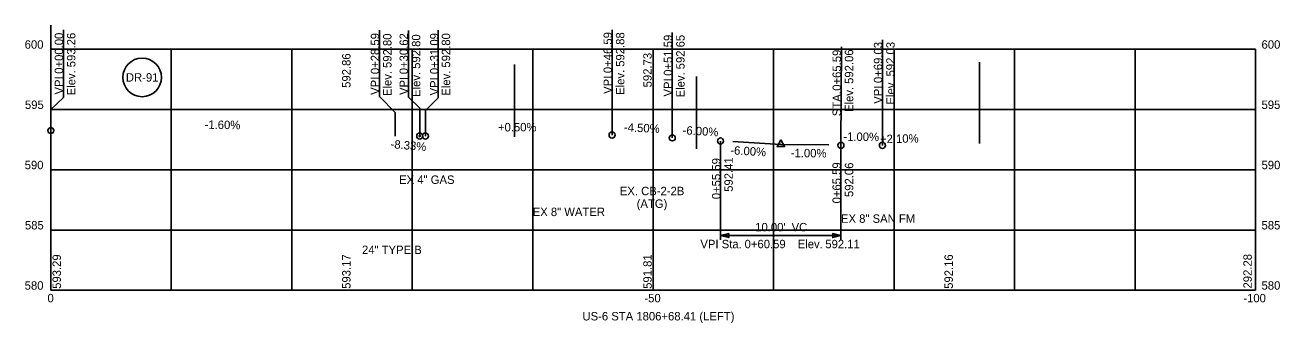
# Model space of a CAD drawing. Extents: x -2 to 102, y 577 to 602.
import ezdxf

# ---------------------------------------------------------------- set-up
doc = ezdxf.new("R2010")
doc.units = 0
for name, color, linetype in [('MD_P_DNC', 7, 'Continuous'), ('MD_P_Surface_Curb', 7, 'Continuous'), ('MD_P_Surface_Finished_Grade', 7, 'Continuous'), ('MD_P_Surface_Finished_Grade_Seeded', 7, 'Continuous'), ('PF_P_Grade_Line', 7, 'Continuous'), ('PF_P_Text', 7, 'Continuous'), ('PF_P_Text_Curve', 7, 'Continuous'), ('PF_P_Text_Strip_Grades_20', 7, 'Continuous'), ('RW_P_Esmt_SH', 7, 'Continuous'), ('RW_P_Esmt_TMP', 7, 'Continuous'), ('RW_X_Esmt_SH', 7, 'Continuous'), ('SC_Scratch1', 7, 'Continuous')]:
    doc.layers.add(name, color=color, linetype=linetype)

msp = doc.modelspace()

# ---------------------------------------------------------------- linework, layer by layer
at = {"layer": 'MD_P_DNC'}
msp.add_circle((7.58, 597.67), 1.6, dxfattribs=at)
at = {"layer": 'MD_P_Surface_Curb'}
for q in [(56.6, 592.35), (56.6, 592.35), (60.59, 592.11), (64.59, 592.07), (60.59, 592.11), (64.59, 592.07)]:
    msp.add_line((60.59, 592.11), q, dxfattribs=at)
msp.add_circle((60.59, 592.11), 0.025, dxfattribs=at)
msp.add_circle((60.59, 592.11), 0.025, dxfattribs=at)
msp.add_circle((60.59, 592.11), 0.025, dxfattribs=at)
msp.add_circle((60.59, 592.11), 0.025, dxfattribs=at)
at = {"layer": 'MD_P_Surface_Finished_Grade_Seeded'}
for p, q in [((0, 600), (100, 600)), ((0, 580), (0, 600)), ((10, 580), (10, 600)), ((20, 580), (20, 600)), ((30, 580), (30, 600)), ((40, 580), (40, 600)), ((50, 580), (50, 600)), ((60, 580), (60, 600)), ((70, 580), (70, 600)), ((80, 580), (80, 600)), ((90, 580), (90, 600)), ((100, 580), (100, 600)), ((0, 595), (100, 595)), ((0, 590), (100, 590)), ((0, 585), (100, 585)), ((0, 580), (100, 580))]:
    msp.add_line(p, q, dxfattribs=at)
at = {"layer": 'PF_P_Grade_Line'}
msp.add_circle((30.62, 592.8), 0.05, dxfattribs=at)
at = {"layer": 'PF_P_Text'}
msp.add_lwpolyline([(60.59, 592.48), (60.28, 591.93), (60.91, 591.93)], close=True, dxfattribs=at)
msp.add_lwpolyline([(60.59, 592.48), (60.28, 591.93), (60.91, 591.93)], close=True, dxfattribs=at)
at = {"layer": 'PF_P_Text_Curve'}
for p, q in [((55.59, 592.39), (55.59, 584.19)), ((65.59, 592.04), (65.59, 584.19)), ((55.59, 584.56), (55.59, 584.51)), ((55.59, 584.54), (65.59, 584.54)), ((65.59, 584.51), (65.59, 584.56))]:
    msp.add_line(p, q, dxfattribs=at)
for points in [[(55.59, 584.54), (56.27, 584.71), (56.27, 584.37)], [(65.59, 584.54), (64.91, 584.37), (64.91, 584.71)]]:
    msp.add_lwpolyline(points, close=True, dxfattribs=at)
for centre in [(55.59, 592.39), (65.59, 592.04)]:
    msp.add_circle(centre, 0.25, dxfattribs=at)
at = {"layer": 'RW_P_Esmt_SH'}
msp.add_line((53.6, 591.73), (53.6, 597.74), dxfattribs=at)
at = {"layer": 'RW_P_Esmt_TMP'}
msp.add_line((77.09, 592.19), (77.09, 598.94), dxfattribs=at)
at = {"layer": 'RW_X_Esmt_SH'}
msp.add_line((38.5, 592.73), (38.5, 598.74), dxfattribs=at)
at = {"layer": 'SC_Scratch1'}
for p, q in [((0, 593.26), (0, 602.01)), ((0, 593.26), (0, 602.01)), ((1.05, 601.63), (1.05, 596.01)), ((27.29, 601.58), (27.29, 596.09)), ((29.68, 601.55), (29.68, 596.03)), ((32.16, 601.59), (32.16, 595.97)), ((46.59, 592.88), (46.59, 601.63)), ((46.59, 592.88), (46.59, 601.63)), ((51.59, 592.65), (51.59, 601.4)), ((51.59, 592.65), (51.59, 601.4)), ((65.59, 592.06), (65.62, 600.2)), ((69.03, 592.03), (69.03, 600.78)), ((69.03, 592.03), (69.03, 600.78)), ((1.05, 596.01), (0, 595)), ((27.29, 596.09), (28.59, 594.75)), ((29.68, 596.03), (30.62, 595.11)), ((32.16, 595.97), (31.09, 594.91)), ((0, 595), (0, 593.25)), ((30.62, 595.11), (30.62, 592.8)), ((31.09, 594.91), (31.09, 592.8)), ((28.59, 594.75), (28.59, 592.8))]:
    msp.add_line(p, q, dxfattribs=at)
for centre, radius in [((0, 593.26), 0.25), ((0, 593.26), 0.25), ((0, 593.25), 0.239), ((30.62, 592.8), 0.25), ((31.09, 592.8), 0.25), ((46.59, 592.88), 0.25), ((46.59, 592.88), 0.25), ((51.59, 592.65), 0.25), ((51.59, 592.65), 0.25), ((69.03, 592.03), 0.25), ((69.03, 592.03), 0.25)]:
    msp.add_circle(centre, radius, dxfattribs=at)

# ---------------------------------------------------------------- texts
at = {"layer": 'MD_P_DNC'}
for s, p in [('DR-91', (6.23, 597.32)), ('EX 4" GAS', (28.91, 588.83)), ('EX. CB-2-2B ', (47.23, 587.89)), ('(ATG)', (48.63, 586.84)), ('EX 8" WATER', (40, 586.16)), ('EX 8" SAN FM', (65.59, 585.6)), ('24" TYPE B', (25.83, 583.01)), ('US-6 STA 1806+68.41 (LEFT)', (44.13, 577.5))]:
    msp.add_text(s, height=0.7, dxfattribs=at).set_placement(p)
for s, rotation, p in [('+2.10%', 1.2057, (68.84, 592.2)), ('593.29', 90, (0.84, 580.12)), ('593.17', 90, (24.88, 580.12)), ('591.81', 90, (49.88, 580.12)), ('592.16', 90, (74.88, 580.12)), ('292.28', 90, (99.69, 580.15))]:
    msp.add_text(s, height=0.7, rotation=rotation, dxfattribs=at).set_placement(p)
at = {"layer": 'MD_P_Surface_Curb'}
for s, rotation, p in [('-1.60%', 359.0833, (12.76, 593.41)), ('+0.50%', 0.2865, (37.12, 593.18)), ('-4.50%', 357.4234, (47.56, 593.19)), ('-6.00%', 356.5664, (52.43, 592.95)), ('-1.00%', 359.4271, (65.78, 592.41)), ('-8.33%', 355.2369, (28.18, 591.8)), ('-6.00%', 356.5664, (56.39, 591.29)), ('-1.00%', 359.4271, (61.42, 591.05))]:
    msp.add_text(s, height=0.7, rotation=rotation, dxfattribs=at).set_placement(p)
at = {"layer": 'MD_P_Surface_Finished_Grade'}
for s, p in [('600', (-2.17, 600.05)), ('600', (100.5, 600.05)), ('595', (-2.15, 595.05)), ('595', (100.5, 595.05)), ('590', (-2.17, 590.05)), ('590', (100.5, 590.05)), ('585', (-2.15, 585.05)), ('585', (100.5, 585.05)), ('580', (-2.17, 580.05)), ('580', (100.5, 580.05)), ('0', (-0.28, 579)), ('-50', (49.27, 579)), ('-100', (98.99, 579))]:
    msp.add_text(s, height=0.7, dxfattribs=at).set_placement(p)
at = {"layer": 'PF_P_Text_Curve'}
for s, p in [("10.00'", (58.47, 584.89)), (' VC', (61.23, 584.89)), ('VPI Sta. ', (53.92, 583.49)), ('0+60.59', (57.59, 583.49)), ('   Elev. ', (61.22, 583.49)), ('592.11', (64.29, 583.49))]:
    msp.add_text(s, height=0.7, dxfattribs=at).set_placement(p)
at = {"layer": 'PF_P_Text_Strip_Grades_20'}
for s, p in [('592.86', (24.88, 596.8)), ('592.73', (49.88, 596.84))]:
    msp.add_text(s, height=0.7, rotation=90, dxfattribs=at).set_placement(p)
at = {"layer": 'SC_Scratch1'}
for s, p in [('0+00.00', (1.02, 597.97)), ('593.26', (2.04, 598.51)), ('0+28.59', (27.26, 597.94)), ('592.80', (28.28, 598.45)), ('0+30.62', (29.65, 597.93)), ('592.80', (30.67, 598.38)), ('VPI 0+31.09', (32.18, 596.17)), ('592.80', (33.15, 598.48)), ('0+46.59', (46.58, 598.02)), ('592.88', (47.61, 598.55)), ('0+51.59', (51.58, 597.8)), ('592.65', (52.61, 598.34)), ('0+69.03', (69.02, 597.2)), ('592.03', (70.05, 597.75)), ('0+65.59', (65.59, 596.56)), ('592.06', (66.61, 597.13)), ('Elev. ', (2.04, 596.18)), ('Elev. ', (28.28, 596.12)), ('Elev. ', (30.67, 596.05)), ('Elev. ', (33.15, 596.15)), ('Elev. ', (47.61, 596.22)), ('Elev. ', (52.61, 596.01)), ('VPI ', (1.02, 596.25)), ('VPI ', (27.26, 596.22)), ('VPI ', (29.65, 596.21)), ('VPI ', (46.58, 596.3)), ('VPI ', (51.58, 596.08)), ('VPI ', (69.02, 595.48)), ('Elev. ', (70.05, 595.42)), ('STA. ', (65.59, 594.45)), ('Elev. ', (66.61, 594.8)), ('0+55.59', (55.58, 587.56)), ('0+55.59', (55.58, 587.56)), ('592.41', (56.61, 588.17)), ('592.41', (56.61, 588.17)), ('0+65.59', (65.58, 587.21)), ('592.06', (66.61, 587.74))]:
    msp.add_text(s, height=0.7, rotation=90, dxfattribs=at).set_placement(p)

doc.saveas('drawing.dxf')
